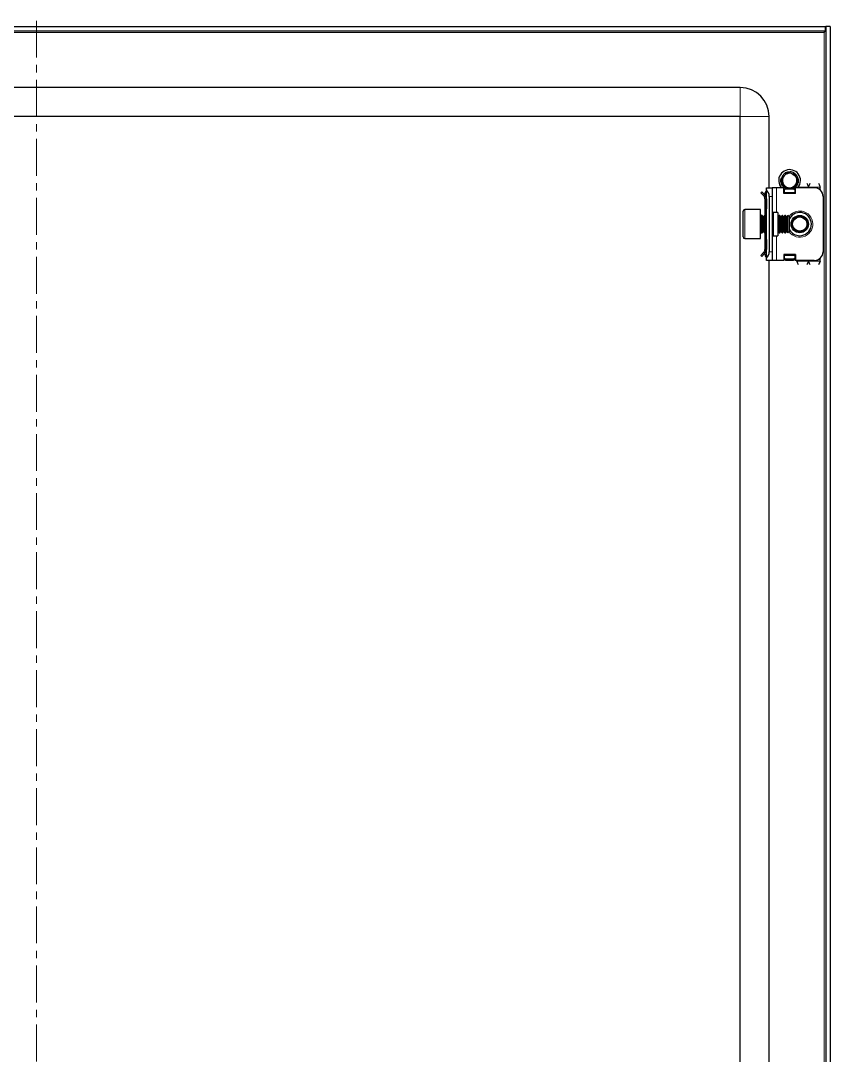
# Model space of a CAD drawing. Header units: millimetres. Extents: x 2 to 1426, y -492 to 1061.
# Drawn here: x 1147.6 to 1426.1, y 616.6 to 972.6 of the extents above; entities that cross this region are included whole.
import ezdxf

# ---------------------------------------------------------------- set-up
doc = ezdxf.new("R2010")
doc.units = ezdxf.units.MM
doc.linetypes.add('CENTERX2', pattern=[20.32, 12.7, -2.54, 2.54, -2.54])
doc.layers.add('FORMAT', color=7, linetype='Continuous')

msp = doc.modelspace()

# ---------------------------------------------------------------- linework, layer by layer
at = {"color": 7, "linetype": 'Continuous', "lineweight": 25}
for p, q in [((881.8, 970.6), (1424.4, 970.6)), ((881.8, 969.1), (1424.4, 969.1)), ((1424.24, 969.1), (1424, 968.5)), ((1424.4, 969.1), (1424.4, 970.6)), ((1426.1, 970.6), (1424.6, 970.6)), ((1424.6, 970.6), (1424.6, -390.4)), ((1426.1, 970.6), (1426.1, -390.4)), ((1395.1, 949.6), (911.1, 949.6)), ((1395.1, 939.6), (911.1, 939.6)), ((1395.1, -359.4), (1395.1, 939.6)), ((1405.1, 915.1), (1405.1, 939.6)), ((1410.48, 920.12), (1410.68, 920.24)), ((1410.65, 920.23), (1410.61, 920.2)), ((1410.66, 920.16), (1410.61, 920.2)), ((1410.65, 920.23), (1410.88, 920.31)), ((1410.84, 920.32), (1410.79, 920.3)), ((1411.03, 920.4), (1410.98, 920.38)), ((1411.03, 920.4), (1411.25, 920.47)), ((1411.22, 920.47), (1411.17, 920.45)), ((1411.41, 920.52), (1411.36, 920.51)), ((1412.3, 920.59), (1411.55, 920.52)), ((1413.79, 920.08), (1413.75, 920.1)), ((1413.96, 919.95), (1413.92, 919.98)), ((1414.12, 919.82), (1414.08, 919.85)), ((1414.26, 919.68), (1414.23, 919.71)), ((1414.26, 919.68), (1414.38, 919.55)), ((1414.37, 919.56), (1414.36, 919.58)), ((1404.1, 915.1), (1406.1, 915.1)), ((1404.1, 914.34), (1404.1, 915.1)), ((1406.1, 915.1), (1406.1, 912.1)), ((1407.6, 915.1), (1406.1, 915.1)), ((1410.1, 915.1), (1407.6, 915.1)), ((1409.1, 917.69), (1409.13, 917.95)), ((1409.1, 917.49), (1409.13, 917.73)), ((1409.1, 917.69), (1409.1, 917.64)), ((1409.1, 917.49), (1409.1, 917.44)), ((1409.11, 917.9), (1409.11, 917.85)), ((1409.12, 917.29), (1409.12, 917.24)), ((1409.14, 918.11), (1409.13, 918.06)), ((1409.14, 917.1), (1409.15, 917.05)), ((1409.18, 918.3), (1409.17, 918.26)), ((1409.18, 918.3), (1409.26, 918.54)), ((1409.18, 916.92), (1409.19, 916.87)), ((1409.24, 918.49), (1409.22, 918.45)), ((1409.23, 916.74), (1409.24, 916.69)), ((1409.28, 916.56), (1409.29, 916.55)), ((1409.87, 915.59), (1409.9, 915.56)), ((1410.01, 915.45), (1410.04, 915.42)), ((1410.1, 913.1), (1410.1, 915.1)), ((1410.16, 915.31), (1410.2, 915.28)), ((1410.32, 915.19), (1410.36, 915.16)), ((1410.49, 915.07), (1410.53, 915.04)), ((1413.96, 915.25), (1413.79, 915.16)), ((1414.1, 913.1), (1414.1, 915.1)), ((1420.6, 915.1), (1414.1, 915.1)), ((1414.37, 915.63), (1414.2, 915.51)), ((1414.34, 915.67), (1414.22, 915.48)), ((1414.39, 918.47), (1414.56, 918.06)), ((1414.87, 916.48), (1414.77, 916.3)), ((1414.88, 916.48), (1414.78, 916.3)), ((1414.93, 916.62), (1414.95, 916.66)), ((1414.99, 916.8), (1415, 916.85)), ((1415.09, 917.4), (1415.03, 917.09)), ((1415.04, 916.99), (1415.05, 917.04)), ((1415.07, 917.2), (1415.08, 917.25)), ((1415.09, 917.4), (1415.1, 917.45)), ((1415.1, 917.6), (1415.1, 917.6)), ((1422.6, 914.34), (1422.6, 915.35)), ((1402.54, 913.74), (1402.19, 913.39)), ((1403.16, 912.41), (1402.19, 913.39)), ((1403.51, 912.76), (1402.54, 913.74)), ((1403.16, 912.41), (1403.51, 912.76)), ((1403.6, 913.1), (1403.6, 912.71)), ((1403.89, 913.81), (1404.1, 914.01)), ((1404.1, 890.86), (1404.1, 914.34)), ((1405.1, 912.1), (1405.1, 893.1)), ((1406.1, 912.1), (1406.1, 893.1)), ((1410.35, 914.28), (1410.1, 914.43)), ((1414.1, 913.1), (1410.1, 913.1)), ((1410.35, 914.72), (1410.69, 914.96)), ((1410.85, 914.72), (1410.35, 914.37)), ((1410.35, 914.37), (1410.35, 914.72)), ((1410.35, 913.45), (1410.35, 914.37)), ((1410.35, 913.1), (1410.35, 913.45)), ((1410.67, 914.96), (1410.71, 914.94)), ((1410.85, 914.72), (1411.25, 914.72)), ((1411.02, 914.8), (1411.07, 914.78)), ((1411.2, 914.74), (1411.25, 914.72)), ((1411.38, 914.69), (1411.42, 914.68)), ((1412.55, 914.64), (1412.37, 914.61)), ((1412.7, 914.66), (1412.74, 914.67)), ((1413.08, 914.76), (1412.89, 914.72)), ((1412.94, 914.72), (1413.35, 914.72)), ((1413.85, 914.37), (1413.35, 914.72)), ((1413.44, 915.01), (1413.85, 914.72)), ((1413.64, 915.02), (1413.46, 914.94)), ((1413.85, 914.72), (1413.85, 914.37)), ((1413.85, 914.37), (1413.85, 913.45)), ((1413.85, 913.45), (1413.85, 913.1)), ((1414.1, 914.43), (1413.9, 914.31)), ((1413.9, 914.31), (1413.9, 913.1)), ((1423.6, 912.1), (1423.6, 893.1)), ((1403.6, 911.35), (1404.1, 911.35)), ((1403.6, 911.35), (1403.6, 907.85)), ((1404.1, 911.35), (1404.1, 907.85)), ((1396.1, 898.2), (1396.1, 907)), ((1402.1, 907.6), (1396.7, 907.6)), ((1402.1, 897.6), (1402.1, 907.6)), ((1402.71, 905.6), (1402.35, 905.6)), ((1403.1, 905.05), (1402.71, 905.6)), ((1402.71, 905.13), (1402.71, 905.6)), ((1402.71, 899.6), (1402.71, 905.13)), ((1403.49, 905.6), (1403.1, 905.05)), ((1403.1, 904.66), (1403.1, 905.05)), ((1403.1, 900.15), (1403.1, 904.66)), ((1403.71, 905.6), (1403.49, 905.6)), ((1403.49, 905.13), (1403.49, 905.6)), ((1403.49, 899.6), (1403.49, 905.13)), ((1404.1, 907.85), (1403.6, 907.85)), ((1403.6, 907.85), (1403.6, 905.6)), ((1404.1, 905.05), (1403.71, 905.6)), ((1403.71, 905.13), (1403.71, 905.6)), ((1403.71, 899.6), (1403.71, 905.13)), ((1408.1, 906.6), (1406.6, 906.6)), ((1408.1, 906.6), (1408.1, 898.6)), ((1408.49, 905.6), (1408.1, 905.05)), ((1408.71, 905.6), (1408.49, 905.6)), ((1408.49, 905.13), (1408.49, 905.6)), ((1408.49, 899.6), (1408.49, 905.13)), ((1409.1, 905.05), (1408.71, 905.6)), ((1408.71, 905.13), (1408.71, 905.6)), ((1408.71, 899.6), (1408.71, 905.13)), ((1409.49, 905.6), (1409.1, 905.05)), ((1409.1, 904.66), (1409.1, 905.05)), ((1409.1, 900.15), (1409.1, 904.66)), ((1409.71, 905.6), (1409.49, 905.6)), ((1409.49, 905.13), (1409.49, 905.6)), ((1409.49, 899.6), (1409.49, 905.13)), ((1410.1, 905.05), (1409.71, 905.6)), ((1409.71, 905.13), (1409.71, 905.6)), ((1409.71, 899.6), (1409.71, 905.13)), ((1410.49, 905.6), (1410.1, 905.05)), ((1410.1, 904.66), (1410.1, 905.05)), ((1410.1, 900.15), (1410.1, 904.66)), ((1410.71, 905.6), (1410.49, 905.6)), ((1410.49, 905.13), (1410.49, 905.6)), ((1410.49, 899.6), (1410.49, 905.13)), ((1411.1, 905.05), (1410.71, 905.6)), ((1410.71, 905.13), (1410.71, 905.6)), ((1410.71, 899.6), (1410.71, 905.13)), ((1411.49, 905.6), (1411.1, 905.05)), ((1411.1, 904.66), (1411.1, 905.05)), ((1411.1, 900.15), (1411.1, 904.66)), ((1411.55, 905.6), (1411.49, 905.6)), ((1411.49, 905.13), (1411.49, 905.6)), ((1411.49, 899.6), (1411.49, 905.13)), ((1412.1, 905.05), (1411.55, 905.6)), ((1411.55, 899.6), (1411.55, 905.6)), ((1412.1, 900.15), (1412.1, 905.05)), ((1396.7, 897.6), (1402.1, 897.6)), ((1402.35, 899.6), (1402.71, 899.6)), ((1402.71, 899.6), (1403.1, 900.15)), ((1403.1, 900.15), (1403.49, 899.6)), ((1403.49, 899.6), (1403.71, 899.6)), ((1403.6, 899.6), (1403.6, 897.35)), ((1403.6, 897.35), (1404.1, 897.35)), ((1403.6, 897.35), (1403.6, 893.85)), ((1403.71, 899.6), (1404.1, 900.15)), ((1404.1, 897.35), (1404.1, 893.85)), ((1406.6, 898.6), (1408.1, 898.6)), ((1408.1, 900.15), (1408.49, 899.6)), ((1408.49, 899.6), (1408.71, 899.6)), ((1408.71, 899.6), (1409.1, 900.15)), ((1409.1, 900.15), (1409.49, 899.6)), ((1409.49, 899.6), (1409.71, 899.6)), ((1409.71, 899.6), (1410.1, 900.15)), ((1410.1, 900.15), (1410.49, 899.6)), ((1410.49, 899.6), (1410.71, 899.6)), ((1410.71, 899.6), (1411.1, 900.15)), ((1411.1, 900.15), (1411.49, 899.6)), ((1411.49, 899.6), (1411.55, 899.6)), ((1411.55, 899.6), (1412.1, 900.15)), ((1403.6, 893.85), (1404.1, 893.85)), ((1403.16, 892.79), (1402.19, 891.81)), ((1402.54, 891.46), (1402.19, 891.81)), ((1403.51, 892.44), (1402.54, 891.46)), ((1403.16, 892.79), (1403.51, 892.44)), ((1403.6, 892.1), (1403.6, 892.56)), ((1404.1, 891.19), (1403.89, 891.39)), ((1404.1, 890.1), (1404.1, 890.86)), ((1406.1, 893.1), (1406.1, 890.1)), ((1414.1, 892.1), (1410.1, 892.1)), ((1410.1, 892.1), (1410.1, 890.1)), ((1410.35, 891.75), (1410.35, 892.1)), ((1410.35, 890.83), (1410.35, 891.75)), ((1410.35, 890.83), (1410.85, 890.48)), ((1410.35, 890.48), (1410.35, 890.83)), ((1410.85, 890.13), (1410.35, 890.48)), ((1413.35, 890.48), (1410.85, 890.48)), ((1410.85, 890.48), (1410.85, 890.13)), ((1413.35, 890.13), (1410.85, 890.13)), ((1413.35, 890.48), (1413.85, 890.83)), ((1413.35, 890.13), (1413.35, 890.48)), ((1413.85, 890.48), (1413.35, 890.13)), ((1413.85, 892.1), (1413.85, 891.75)), ((1413.85, 891.75), (1413.85, 890.83)), ((1413.85, 890.83), (1413.85, 890.48)), ((1413.9, 892.1), (1413.9, 890.22)), ((1413.9, 890.22), (1414.1, 890.22)), ((1414.1, 892.1), (1414.1, 890.1)), ((1422.6, 889.85), (1422.6, 890.86)), ((1406.1, 890.1), (1404.1, 890.1)), ((1405.1, 302.6), (1405.1, 890.1)), ((1407.6, 890.1), (1406.1, 890.1)), ((1410.1, 890.1), (1407.6, 890.1)), ((1420.6, 890.1), (1414.1, 890.1)), ((1414.6, 889.85), (1414.6, 890.1))]:
    msp.add_line(p, q, dxfattribs=at)
at = {"color": 8, "linetype": 'Continuous', "lineweight": 18}
for p, q in [((882.2, 968.5), (1424, 968.5)), ((1424, 968.5), (1424, -388.3)), ((1395.1, 939.6), (1395.1, 949.6)), ((1395.1, 939.6), (1405.1, 939.6)), ((1407.6, 915.1), (1407.6, 906.6)), ((1415.1, 915.35), (1418.6, 915.35)), ((1422.6, 915.35), (1418.6, 915.35)), ((1404.1, 913.1), (1403.6, 913.1)), ((1404.1, 913.6), (1403.89, 913.81)), ((1406.1, 912.1), (1405.1, 912.1)), ((1413.85, 913.45), (1410.35, 913.45)), ((1396.7, 907.6), (1396.7, 897.6)), ((1402.35, 905.6), (1402.35, 900.98)), ((1406.6, 906.6), (1406.6, 898.6)), ((1402.35, 900.98), (1402.35, 899.6)), ((1407.6, 898.6), (1407.6, 890.1)), ((1404.1, 892.1), (1403.6, 892.1)), ((1404.1, 891.6), (1403.89, 891.39)), ((1405.1, 893.1), (1406.1, 893.1)), ((1410.35, 891.75), (1413.85, 891.75)), ((1418.6, 889.85), (1414.6, 889.85)), ((1422.6, 889.85), (1418.6, 889.85))]:
    msp.add_line(p, q, dxfattribs=at)
at = {"color": 7, "linetype": 'Continuous', "lineweight": 25}
for radius in [3, 2.76, 2.45]:
    msp.add_circle((1415.6, 902.6), radius, dxfattribs=at)
for centre, radius, start, end in [((1395.1, 939.6), 10, 360, 90), ((1412.1, 917.6), 3.75, 0, 221.8103), ((1412.1, 917.6), 2.5, 108.5944, 168.5944), ((1412.1, 917.6), 2.5, 75.8881, 108.5944), ((1412.1, 917.6), 3, 59.9286, 86.2193), ((1412.1, 917.6), 3, 360, 40.7437), ((1412.1, 917.6), 2.5, 168.5944, 228.5944), ((1412.1, 917.6), 2.5, 228.5944, 288.5944), ((1412.1, 917.6), 2.5, 288.5944, 348.5944), ((1412.1, 917.6), 2.5, 348.5944, 10.5165), ((1412.1, 917.6), 3.75, 318.1897, 0), ((1420.6, 912.1), 3, 360, 90), ((1404.6, 913.1), 1, 135, 180), ((1402.1, 912.1), 3, 0, 48.1897), ((1396.7, 907), 0.6, 90, 180), ((1402.35, 905.85), 0.25, 180, 270), ((1406.6, 907.1), 0.5, 180, 270), ((1415.6, 902.6), 4, 270, 151.045), ((1396.7, 898.2), 0.6, 180, 270), ((1402.35, 899.35), 0.25, 90, 180), ((1406.6, 898.1), 0.5, 90, 180), ((1415.6, 902.6), 4, 208.955, 270), ((1404.6, 892.1), 1, 180, 225), ((1402.1, 893.1), 3, 311.8103, 360), ((1420.6, 893.1), 3, 270, 360)]:
    msp.add_arc(centre, radius, start, end, dxfattribs=at)
at = {"color": 8, "linetype": 'Continuous', "lineweight": 18}
for start, end in [(215.4622, 90), (90, 144.5378)]:
    msp.add_arc((1415.6, 902.6), 4.5, start, end, dxfattribs=at)
at = {"color": 7, "linetype": 'Continuous', "lineweight": 25}
msp.add_open_spline([(1424, 968.5), (1424.03, 968.58), (1424.1, 968.74), (1424.2, 968.93), (1424.3, 969.07), (1424.37, 969.09), (1424.4, 969.1)], degree=3, dxfattribs=at)
for points, knots in [([(1424.6, 970.6), (1424.59, 970.42), (1424.56, 970.06), (1424.48, 969.68), (1424.4, 969.49), (1424.4, 969.48)], [0, 0, 0, 0, 0.48755, 0.97507, 1, 1, 1, 1]), ([(1410.64, 920.15), (1410.56, 920.1), (1410.22, 919.87), (1409.73, 919.37), (1409.5, 918.81), (1409.4, 918.57)], [0, 0, 0, 0, 0.128781, 0.613629, 1, 1, 1, 1]), ([(1411.3, 919.97), (1411.29, 919.97), (1411.24, 919.95), (1411.16, 919.94), (1411.07, 919.94), (1410.98, 919.95), (1410.89, 919.98), (1410.81, 920.01), (1410.73, 920.06), (1410.68, 920.11), (1410.65, 920.14), (1410.64, 920.15)], [0, 0, 0, 0, 0.0429601, 0.1733, 0.2742626, 0.4010814, 0.5277159, 0.6542588, 0.7807587, 0.9368521, 1, 1, 1, 1]), ([(1410.65, 920.23), (1410.68, 920.21), (1410.74, 920.17), (1410.81, 920.1), (1410.85, 920.04), (1410.87, 920), (1410.87, 919.99)], [0, 0, 0, 0, 0.319514, 0.608493, 0.891527, 1, 1, 1, 1]), ([(1410.94, 919.96), (1410.94, 919.96), (1410.94, 920), (1410.93, 920.07), (1410.9, 920.16), (1410.85, 920.24), (1410.81, 920.28), (1410.79, 920.3)], [0, 0, 0, 0, 0.00279, 0.269575, 0.536371, 0.765499, 1, 1, 1, 1]), ([(1410.84, 920.32), (1410.86, 920.3), (1410.92, 920.26), (1410.98, 920.18), (1411.02, 920.1), (1411.05, 920.02), (1411.05, 919.97), (1411.05, 919.94)], [0, 0, 0, 0, 0.234253, 0.442787, 0.646465, 0.841043, 1, 1, 1, 1]), ([(1411.09, 919.94), (1411.09, 919.97), (1411.1, 920.03), (1411.09, 920.13), (1411.07, 920.22), (1411.03, 920.31), (1411, 920.36), (1410.98, 920.38)], [0, 0, 0, 0, 0.181695, 0.396783, 0.61186, 0.803681, 1, 1, 1, 1]), ([(1411.03, 920.4), (1411.05, 920.38), (1411.1, 920.33), (1411.15, 920.25), (1411.18, 920.16), (1411.2, 920.08), (1411.2, 920.01), (1411.19, 919.96), (1411.19, 919.95)], [0, 0, 0, 0, 0.208724, 0.39105, 0.568219, 0.73683, 0.894853, 1, 1, 1, 1]), ([(1411.21, 919.95), (1411.21, 919.96), (1411.23, 920), (1411.25, 920.07), (1411.25, 920.17), (1411.25, 920.27), (1411.22, 920.37), (1411.19, 920.42), (1411.17, 920.45)], [0, 0, 0, 0, 0.043388, 0.23288, 0.422274, 0.611632, 0.803279, 1, 1, 1, 1]), ([(1411.22, 920.47), (1411.24, 920.44), (1411.28, 920.39), (1411.32, 920.3), (1411.34, 920.22), (1411.34, 920.13), (1411.33, 920.06), (1411.32, 920), (1411.3, 919.98), (1411.29, 919.97)], [0, 0, 0, 0, 0.198483, 0.367712, 0.531083, 0.685778, 0.830503, 0.965152, 1, 1, 1, 1]), ([(1411.55, 920.52), (1411.56, 920.51), (1411.58, 920.46), (1411.6, 920.39), (1411.6, 920.3), (1411.58, 920.23), (1411.54, 920.15), (1411.48, 920.07), (1411.39, 920), (1411.33, 919.98), (1411.3, 919.97)], [0, 0, 0, 0, 0.098631, 0.238541, 0.378532, 0.49895, 0.601027, 0.777401, 0.9101, 1, 1, 1, 1]), ([(1411.32, 919.99), (1411.33, 920.01), (1411.36, 920.06), (1411.39, 920.15), (1411.41, 920.25), (1411.41, 920.37), (1411.38, 920.46), (1411.36, 920.51)], [0, 0, 0, 0, 0.13286, 0.29106, 0.491007, 0.69089, 1, 1, 1, 1]), ([(1411.41, 920.52), (1411.42, 920.49), (1411.45, 920.44), (1411.48, 920.36), (1411.49, 920.27), (1411.48, 920.2), (1411.45, 920.1), (1411.41, 920.04), (1411.38, 920.01)], [0, 0, 0, 0, 0.16279, 0.324686, 0.479688, 0.626058, 0.76302, 1, 1, 1, 1]), ([(1411.4, 920.02), (1411.41, 920.02), (1411.44, 920.05), (1411.47, 920.11), (1411.52, 920.19), (1411.55, 920.28), (1411.56, 920.37), (1411.56, 920.46), (1411.56, 920.5), (1411.55, 920.52)], [0, 0, 0, 0, 0.036757, 0.1961925, 0.355485, 0.5146899, 0.7197462, 0.8820053, 1, 1, 1, 1]), ([(1412.71, 920.02), (1412.99, 919.97), (1413.29, 919.92), (1413.56, 919.79), (1413.57, 919.79)], [0, 0, 0, 0, 0.9656715, 1, 1, 1, 1]), ([(1412.71, 920.02), (1412.8, 919.99), (1412.94, 919.93), (1413.07, 919.86), (1413.11, 919.83)], [0, 0, 0, 0, 0.681733, 1, 1, 1, 1]), ([(1413.11, 919.83), (1413.18, 919.8), (1413.5, 919.64), (1414.01, 919.22), (1414.26, 918.72), (1414.39, 918.47)], [0, 0, 0, 0, 0.130652, 0.560007, 1, 1, 1, 1]), ([(1413.57, 919.79), (1413.56, 919.8), (1413.55, 919.85), (1413.54, 919.92), (1413.55, 920.01), (1413.56, 920.11), (1413.59, 920.17), (1413.6, 920.2)], [0, 0, 0, 0, 0.113604, 0.31095, 0.508229, 0.75166, 1, 1, 1, 1]), ([(1413.62, 920.19), (1413.62, 920.15), (1413.62, 920.08), (1413.59, 919.98), (1413.57, 919.92), (1413.55, 919.9), (1413.55, 919.9)], [0, 0, 0, 0, 0.357139, 0.680979, 0.998183, 1, 1, 1, 1]), ([(1413.56, 919.81), (1413.58, 919.83), (1413.63, 919.87), (1413.68, 919.94), (1413.73, 920.02), (1413.75, 920.07), (1413.75, 920.1)], [0, 0, 0, 0, 0.228254, 0.510351, 0.752319, 1, 1, 1, 1]), ([(1414.17, 919.38), (1414.15, 919.38), (1414.11, 919.37), (1414.02, 919.36), (1413.92, 919.37), (1413.83, 919.41), (1413.76, 919.46), (1413.67, 919.55), (1413.6, 919.66), (1413.58, 919.75), (1413.57, 919.79)], [0, 0, 0, 0, 0.073646, 0.169563, 0.351373, 0.438893, 0.519676, 0.682906, 0.8512, 1, 1, 1, 1]), ([(1413.79, 920.08), (1413.79, 920.04), (1413.78, 919.97), (1413.75, 919.88), (1413.7, 919.8), (1413.65, 919.74), (1413.61, 919.71), (1413.59, 919.7)], [0, 0, 0, 0, 0.240212, 0.454711, 0.664287, 0.864517, 1, 1, 1, 1]), ([(1413.61, 919.66), (1413.63, 919.67), (1413.69, 919.7), (1413.77, 919.76), (1413.83, 919.82), (1413.89, 919.9), (1413.91, 919.96), (1413.92, 919.98)], [0, 0, 0, 0, 0.172104, 0.391099, 0.610089, 0.802801, 1, 1, 1, 1]), ([(1413.96, 919.95), (1413.95, 919.92), (1413.94, 919.85), (1413.89, 919.76), (1413.84, 919.69), (1413.78, 919.64), (1413.72, 919.6), (1413.67, 919.59), (1413.66, 919.58)], [0, 0, 0, 0, 0.209239, 0.392702, 0.571062, 0.740844, 0.899958, 1, 1, 1, 1]), ([(1413.67, 919.56), (1413.68, 919.56), (1413.72, 919.57), (1413.8, 919.59), (1413.89, 919.64), (1413.96, 919.7), (1414.03, 919.77), (1414.07, 919.82), (1414.08, 919.85)], [0, 0, 0, 0, 0.0505, 0.241124, 0.431653, 0.622154, 0.808692, 1, 1, 1, 1]), ([(1414.12, 919.82), (1414.11, 919.79), (1414.08, 919.72), (1414.03, 919.65), (1413.97, 919.58), (1413.9, 919.54), (1413.82, 919.51), (1413.77, 919.49), (1413.74, 919.49), (1413.73, 919.49)], [0, 0, 0, 0, 0.198035, 0.367663, 0.531495, 0.686664, 0.831818, 0.981917, 1, 1, 1, 1]), ([(1413.75, 919.48), (1413.75, 919.48), (1413.78, 919.48), (1413.85, 919.49), (1413.94, 919.51), (1414.02, 919.54), (1414.1, 919.58), (1414.17, 919.64), (1414.21, 919.69), (1414.23, 919.71)], [0, 0, 0, 0, 0.018281, 0.175639, 0.332896, 0.490097, 0.647274, 0.821632, 1, 1, 1, 1]), ([(1414.26, 919.68), (1414.25, 919.66), (1414.22, 919.6), (1414.16, 919.54), (1414.09, 919.49), (1414.02, 919.45), (1413.95, 919.43), (1413.87, 919.42), (1413.82, 919.43), (1413.8, 919.44)], [0, 0, 0, 0, 0.159446, 0.318034, 0.469983, 0.61348, 0.747649, 0.872856, 1, 1, 1, 1]), ([(1413.81, 919.43), (1413.84, 919.42), (1413.9, 919.41), (1413.98, 919.41), (1414.06, 919.42), (1414.14, 919.44), (1414.25, 919.49), (1414.32, 919.54), (1414.36, 919.58)], [0, 0, 0, 0, 0.149407, 0.278563, 0.407661, 0.536722, 0.727045, 1, 1, 1, 1]), ([(1414.37, 919.56), (1414.36, 919.53), (1414.32, 919.49), (1414.26, 919.43), (1414.21, 919.4), (1414.17, 919.38), (1414.17, 919.38)], [0, 0, 0, 0, 0.315056, 0.630194, 0.945514, 1, 1, 1, 1]), ([(1414.17, 919.38), (1414.19, 919.36), (1414.44, 919.14), (1414.78, 918.68), (1415.03, 918.07), (1415.08, 917.72), (1415.1, 917.6)], [0, 0, 0, 0, 0.050685, 0.485619, 0.826643, 1, 1, 1, 1]), ([(1409.1, 917.69), (1409.13, 917.71), (1409.2, 917.74), (1409.29, 917.76), (1409.38, 917.77), (1409.43, 917.76), (1409.45, 917.76)], [0, 0, 0, 0, 0.293779, 0.558982, 0.818494, 1, 1, 1, 1]), ([(1409.33, 917.67), (1409.31, 917.67), (1409.26, 917.68), (1409.18, 917.67), (1409.13, 917.65), (1409.1, 917.64)], [0, 0, 0, 0, 0.236131, 0.613435, 1, 1, 1, 1]), ([(1409.87, 915.59), (1409.75, 915.74), (1409.47, 916.09), (1409.18, 916.75), (1409.13, 917.26), (1409.1, 917.51)], [0, 0, 0, 0, 0.274163, 0.639603, 1, 1, 1, 1]), ([(1409.11, 917.9), (1409.15, 917.91), (1409.21, 917.94), (1409.31, 917.95), (1409.4, 917.95), (1409.48, 917.93), (1409.54, 917.91), (1409.56, 917.89), (1409.56, 917.89)], [0, 0, 0, 0, 0.227908, 0.430276, 0.627707, 0.816134, 0.99284, 1, 1, 1, 1]), ([(1409.5, 917.8), (1409.49, 917.8), (1409.45, 917.83), (1409.38, 917.85), (1409.29, 917.87), (1409.2, 917.87), (1409.14, 917.86), (1409.11, 917.85)], [0, 0, 0, 0, 0.050156, 0.304513, 0.55888, 0.776903, 1, 1, 1, 1]), ([(1409.21, 916.86), (1409.19, 916.9), (1409.13, 917.05), (1409.12, 917.21), (1409.11, 917.33)], [0, 0, 0, 0, 0.28291, 1, 1, 1, 1]), ([(1409.58, 917.92), (1409.55, 917.94), (1409.5, 917.98), (1409.41, 918.02), (1409.32, 918.05), (1409.23, 918.06), (1409.17, 918.06), (1409.13, 918.06)], [0, 0, 0, 0, 0.19243, 0.403622, 0.614801, 0.805152, 1, 1, 1, 1]), ([(1409.14, 918.11), (1409.18, 918.11), (1409.24, 918.13), (1409.34, 918.13), (1409.43, 918.12), (1409.51, 918.09), (1409.57, 918.05), (1409.6, 918.02), (1409.62, 918)], [0, 0, 0, 0, 0.205811, 0.38496, 0.558827, 0.724121, 0.878934, 1, 1, 1, 1]), ([(1409.61, 918.05), (1409.58, 918.07), (1409.54, 918.12), (1409.46, 918.18), (1409.37, 918.22), (1409.27, 918.25), (1409.21, 918.26), (1409.17, 918.26)], [0, 0, 0, 0, 0.183111, 0.381533, 0.579913, 0.787111, 1, 1, 1, 1]), ([(1409.18, 918.3), (1409.22, 918.31), (1409.28, 918.32), (1409.38, 918.3), (1409.46, 918.28), (1409.53, 918.24), (1409.59, 918.19), (1409.62, 918.15), (1409.64, 918.13)], [0, 0, 0, 0, 0.207037, 0.38272, 0.55212, 0.712365, 0.86221, 1, 1, 1, 1]), ([(1409.64, 918.14), (1409.63, 918.16), (1409.61, 918.2), (1409.55, 918.27), (1409.48, 918.34), (1409.4, 918.39), (1409.31, 918.43), (1409.25, 918.44), (1409.22, 918.45)], [0, 0, 0, 0, 0.112687, 0.266978, 0.464332, 0.661607, 0.829157, 1, 1, 1, 1]), ([(1409.41, 916.3), (1409.39, 916.33), (1409.3, 916.47), (1409.26, 916.63), (1409.22, 916.76)], [0, 0, 0, 0, 0.192577, 1, 1, 1, 1]), ([(1409.24, 918.49), (1409.26, 918.49), (1409.32, 918.49), (1409.41, 918.47), (1409.48, 918.43), (1409.55, 918.38), (1409.6, 918.33), (1409.63, 918.26), (1409.66, 918.22), (1409.66, 918.19), (1409.66, 918.19)], [0, 0, 0, 0, 0.159812, 0.318711, 0.470648, 0.614013, 0.748131, 0.873387, 0.991083, 1, 1, 1, 1]), ([(1409.65, 918.09), (1409.64, 918.07), (1409.62, 917.99), (1409.57, 917.89), (1409.5, 917.8), (1409.43, 917.74), (1409.36, 917.69), (1409.31, 917.66), (1409.27, 917.64), (1409.26, 917.64)], [0, 0, 0, 0, 0.125166, 0.336769, 0.488675, 0.640371, 0.791962, 0.943503, 1, 1, 1, 1]), ([(1409.26, 917.64), (1409.27, 917.57), (1409.28, 917.17), (1409.46, 916.5), (1409.83, 916.03), (1410, 915.8)], [0, 0, 0, 0, 0.108003, 0.585763, 1, 1, 1, 1]), ([(1409.4, 918.57), (1409.4, 918.57), (1409.43, 918.56), (1409.49, 918.53), (1409.55, 918.48), (1409.59, 918.43), (1409.63, 918.35), (1409.66, 918.25), (1409.66, 918.15), (1409.65, 918.1), (1409.65, 918.09)], [0, 0, 0, 0, 0.022761, 0.192243, 0.346896, 0.477535, 0.588677, 0.783334, 0.968624, 1, 1, 1, 1]), ([(1409.67, 918.17), (1409.66, 918.2), (1409.65, 918.26), (1409.61, 918.35), (1409.56, 918.42), (1409.5, 918.49), (1409.45, 918.54), (1409.41, 918.56), (1409.4, 918.57)], [0, 0, 0, 0, 0.182737, 0.363423, 0.543947, 0.724373, 0.904747, 1, 1, 1, 1]), ([(1409.79, 915.72), (1409.75, 915.76), (1409.61, 915.89), (1409.52, 916.07), (1409.45, 916.19)], [0, 0, 0, 0, 0.2887074, 1, 1, 1, 1]), ([(1409.87, 915.59), (1409.89, 915.61), (1409.92, 915.66), (1409.99, 915.72), (1410.06, 915.76), (1410.13, 915.79), (1410.2, 915.81), (1410.27, 915.81), (1410.31, 915.8), (1410.32, 915.79)], [0, 0, 0, 0, 0.1692257, 0.337427, 0.4979348, 0.6491787, 0.7905823, 0.9226882, 1, 1, 1, 1]), ([(1410.37, 915.75), (1410.36, 915.76), (1410.29, 915.76), (1410.19, 915.74), (1410.08, 915.7), (1409.99, 915.64), (1409.94, 915.59), (1409.9, 915.56)], [0, 0, 0, 0, 0.046579, 0.362688, 0.551736, 0.740753, 1, 1, 1, 1]), ([(1410, 915.8), (1410, 915.81), (1410.03, 915.82), (1410.08, 915.84), (1410.17, 915.85), (1410.27, 915.83), (1410.38, 915.78), (1410.43, 915.74), (1410.45, 915.73)], [0, 0, 0, 0, 0.0458661, 0.2307436, 0.3874614, 0.6582461, 0.861978, 1, 1, 1, 1]), ([(1410.36, 915.79), (1410.33, 915.8), (1410.27, 915.82), (1410.18, 915.83), (1410.08, 915.82), (1410.03, 915.81), (1410, 915.8)], [0, 0, 0, 0, 0.251795, 0.502165, 0.752314, 1, 1, 1, 1]), ([(1410.01, 915.45), (1410.02, 915.48), (1410.05, 915.54), (1410.11, 915.61), (1410.18, 915.67), (1410.25, 915.71), (1410.32, 915.73), (1410.36, 915.73), (1410.39, 915.73)], [0, 0, 0, 0, 0.211659, 0.390361, 0.562352, 0.724819, 0.876696, 1, 1, 1, 1]), ([(1410.46, 915.68), (1410.42, 915.67), (1410.36, 915.66), (1410.27, 915.62), (1410.18, 915.57), (1410.1, 915.5), (1410.06, 915.45), (1410.04, 915.42)], [0, 0, 0, 0, 0.190996, 0.383798, 0.576553, 0.78528, 1, 1, 1, 1]), ([(1410.16, 915.31), (1410.17, 915.35), (1410.19, 915.41), (1410.24, 915.5), (1410.29, 915.56), (1410.36, 915.61), (1410.42, 915.65), (1410.46, 915.65), (1410.47, 915.65)], [0, 0, 0, 0, 0.219212, 0.409339, 0.593597, 0.768568, 0.932394, 1, 1, 1, 1]), ([(1410.56, 915.59), (1410.56, 915.59), (1410.52, 915.59), (1410.46, 915.56), (1410.37, 915.5), (1410.3, 915.44), (1410.24, 915.37), (1410.21, 915.31), (1410.2, 915.28)], [0, 0, 0, 0, 0.002693, 0.20821, 0.413641, 0.619057, 0.807274, 1, 1, 1, 1]), ([(1410.32, 915.19), (1410.33, 915.22), (1410.34, 915.29), (1410.38, 915.38), (1410.43, 915.45), (1410.49, 915.51), (1410.54, 915.55), (1410.57, 915.56), (1410.57, 915.57)], [0, 0, 0, 0, 0.222831, 0.420099, 0.612409, 0.79585, 0.967895, 1, 1, 1, 1]), ([(1410.62, 915.47), (1410.61, 915.46), (1410.56, 915.44), (1410.5, 915.39), (1410.44, 915.32), (1410.39, 915.24), (1410.37, 915.18), (1410.36, 915.16)], [0, 0, 0, 0, 0.084965, 0.329338, 0.573716, 0.784411, 1, 1, 1, 1]), ([(1410.45, 915.73), (1410.46, 915.72), (1410.49, 915.68), (1410.54, 915.62), (1410.59, 915.54), (1410.63, 915.45), (1410.65, 915.36), (1410.65, 915.31), (1410.65, 915.28)], [0, 0, 0, 0, 0.066273, 0.267344, 0.423096, 0.618734, 0.814089, 1, 1, 1, 1]), ([(1410.49, 915.07), (1410.49, 915.1), (1410.5, 915.17), (1410.53, 915.27), (1410.57, 915.35), (1410.61, 915.4), (1410.63, 915.42), (1410.63, 915.42)], [0, 0, 0, 0, 0.275174, 0.522846, 0.765225, 0.99702, 1, 1, 1, 1]), ([(1410.65, 915.28), (1410.63, 915.26), (1410.59, 915.21), (1410.55, 915.13), (1410.54, 915.07), (1410.53, 915.04)], [0, 0, 0, 0, 0.3515094, 0.6718605, 1, 1, 1, 1]), ([(1410.65, 915.28), (1410.72, 915.25), (1411.05, 915.07), (1411.71, 914.89), (1412.34, 914.93), (1412.63, 915), (1412.63, 915)], [0, 0, 0, 0, 0.102158, 0.551599, 0.99962, 1, 1, 1, 1]), ([(1410.73, 915.26), (1410.73, 915.25), (1410.73, 915.22), (1410.72, 915.15), (1410.7, 915.06), (1410.67, 915), (1410.65, 914.97)], [0, 0, 0, 0, 0.058255, 0.305509, 0.64716, 1, 1, 1, 1]), ([(1410.67, 914.96), (1410.67, 915), (1410.67, 915.07), (1410.69, 915.16), (1410.71, 915.22), (1410.73, 915.24)], [0, 0, 0, 0, 0.3714319, 0.710618, 1, 1, 1, 1]), ([(1412.63, 915), (1412.64, 915.01), (1412.66, 915.06), (1412.72, 915.14), (1412.81, 915.2), (1412.87, 915.22), (1412.9, 915.23)], [0, 0, 0, 0, 0.153621, 0.528305, 0.811762, 1, 1, 1, 1]), ([(1412.77, 915.17), (1412.75, 915.15), (1412.7, 915.11), (1412.66, 915.05), (1412.64, 915.01), (1412.63, 915)], [0, 0, 0, 0, 0.41332, 0.833507, 1, 1, 1, 1]), ([(1412.7, 914.66), (1412.69, 914.69), (1412.66, 914.74), (1412.65, 914.82), (1412.65, 914.91), (1412.66, 914.98), (1412.69, 915.07), (1412.74, 915.13), (1412.77, 915.16)], [0, 0, 0, 0, 0.162579, 0.32416, 0.478216, 0.623372, 0.759205, 1, 1, 1, 1]), ([(1412.81, 915.16), (1412.81, 915.16), (1412.78, 915.12), (1412.74, 915.03), (1412.72, 914.92), (1412.71, 914.83), (1412.72, 914.75), (1412.74, 914.7), (1412.74, 914.67)], [0, 0, 0, 0, 0.001313, 0.309582, 0.493731, 0.677835, 0.837663, 1, 1, 1, 1]), ([(1412.88, 914.7), (1412.86, 914.73), (1412.83, 914.79), (1412.8, 914.88), (1412.79, 914.96), (1412.79, 915.04), (1412.81, 915.12), (1412.83, 915.17), (1412.85, 915.2), (1412.86, 915.21)], [0, 0, 0, 0, 0.195461, 0.359649, 0.517607, 0.666788, 0.806268, 0.936243, 1, 1, 1, 1]), ([(1412.92, 915.22), (1412.91, 915.19), (1412.89, 915.14), (1412.87, 915.05), (1412.87, 914.96), (1412.88, 914.85), (1412.91, 914.77), (1412.93, 914.72)], [0, 0, 0, 0, 0.147065, 0.321231, 0.495346, 0.669443, 1, 1, 1, 1]), ([(1412.9, 915.23), (1412.91, 915.23), (1412.96, 915.25), (1413.04, 915.26), (1413.13, 915.26), (1413.21, 915.25), (1413.25, 915.24), (1413.26, 915.24)], [0, 0, 0, 0, 0.099011, 0.388276, 0.61301, 0.895384, 1, 1, 1, 1]), ([(1413.08, 914.76), (1413.05, 914.79), (1413.01, 914.84), (1412.96, 914.93), (1412.94, 915.01), (1412.93, 915.09), (1412.93, 915.16), (1412.94, 915.2), (1412.95, 915.22)], [0, 0, 0, 0, 0.213002, 0.396975, 0.575181, 0.744364, 0.902779, 1, 1, 1, 1]), ([(1413.05, 915.26), (1413.05, 915.26), (1413.03, 915.22), (1413.02, 915.15), (1413.02, 915.05), (1413.04, 914.95), (1413.07, 914.86), (1413.11, 914.81), (1413.12, 914.78)], [0, 0, 0, 0, 0.019058, 0.219488, 0.419831, 0.620151, 0.807785, 1, 1, 1, 1]), ([(1413.27, 914.84), (1413.24, 914.86), (1413.19, 914.91), (1413.13, 914.99), (1413.09, 915.07), (1413.08, 915.15), (1413.07, 915.22), (1413.08, 915.25), (1413.08, 915.26)], [0, 0, 0, 0, 0.218347, 0.41099, 0.598711, 0.777744, 0.945667, 1, 1, 1, 1]), ([(1413.18, 915.25), (1413.18, 915.24), (1413.17, 915.18), (1413.19, 915.1), (1413.22, 915.01), (1413.26, 914.93), (1413.3, 914.88), (1413.32, 914.86)], [0, 0, 0, 0, 0.114393, 0.350182, 0.585971, 0.790611, 1, 1, 1, 1]), ([(1413.46, 914.93), (1413.43, 914.95), (1413.37, 914.99), (1413.3, 915.06), (1413.26, 915.14), (1413.23, 915.2), (1413.23, 915.24), (1413.23, 915.25)], [0, 0, 0, 0, 0.260762, 0.494805, 0.723794, 0.94279, 1, 1, 1, 1]), ([(1413.26, 915.24), (1413.32, 915.28), (1413.64, 915.46), (1414.14, 915.93), (1414.45, 916.51), (1414.53, 916.85), (1414.55, 916.91)], [0, 0, 0, 0, 0.104785, 0.513079, 0.918136, 1, 1, 1, 1]), ([(1413.28, 915.28), (1413.29, 915.28), (1413.33, 915.27), (1413.4, 915.24), (1413.47, 915.19), (1413.56, 915.12), (1413.6, 915.05), (1413.62, 915.02)], [0, 0, 0, 0, 0.084477, 0.253367, 0.470159, 0.686909, 1, 1, 1, 1]), ([(1413.33, 915.27), (1413.34, 915.24), (1413.35, 915.17), (1413.39, 915.09), (1413.44, 915.01), (1413.48, 914.97), (1413.5, 914.95)], [0, 0, 0, 0, 0.248537, 0.52252, 0.758424, 1, 1, 1, 1]), ([(1413.64, 915.02), (1413.61, 915.04), (1413.55, 915.08), (1413.47, 915.15), (1413.44, 915.2), (1413.42, 915.22)], [0, 0, 0, 0, 0.362858, 0.693435, 1, 1, 1, 1]), ([(1414.93, 916.62), (1414.73, 916.2), (1414.41, 915.55), (1413.82, 915.15), (1413.62, 915.02)], [0, 0, 0, 0, 0.657042, 1, 1, 1, 1]), ([(1413.81, 915.13), (1413.79, 915.12), (1413.74, 915.09), (1413.69, 915.07), (1413.64, 915.05)], [0, 0, 0, 0, 0.230751, 1, 1, 1, 1]), ([(1413.64, 915.02), (1413.64, 915.03), (1413.66, 915.04), (1413.67, 915.05), (1413.68, 915.05)], [0, 0, 0, 0, 0.480194, 1, 1, 1, 1]), ([(1413.81, 915.13), (1413.81, 915.14), (1413.82, 915.15), (1413.84, 915.16), (1413.84, 915.16)], [0, 0, 0, 0, 0.482687, 1, 1, 1, 1]), ([(1413.96, 915.25), (1413.97, 915.25), (1413.98, 915.26), (1413.99, 915.27), (1414, 915.28)], [0, 0, 0, 0, 0.484546, 1, 1, 1, 1]), ([(1414.65, 916.08), (1414.63, 916.03), (1414.53, 915.73), (1414.28, 915.52), (1414.08, 915.34)], [0, 0, 0, 0, 0.171865, 1, 1, 1, 1]), ([(1414.11, 915.37), (1414.11, 915.38), (1414.12, 915.39), (1414.13, 915.4), (1414.14, 915.4)], [0, 0, 0, 0, 0.485158, 1, 1, 1, 1]), ([(1414.24, 915.5), (1414.25, 915.5), (1414.26, 915.52), (1414.27, 915.53), (1414.27, 915.53)], [0, 0, 0, 0, 0.4842322, 1, 1, 1, 1]), ([(1414.73, 916.21), (1414.7, 916.14), (1414.62, 915.93), (1414.46, 915.77), (1414.35, 915.66)], [0, 0, 0, 0, 0.3337892, 1, 1, 1, 1]), ([(1414.37, 915.63), (1414.37, 915.64), (1414.39, 915.66), (1414.4, 915.68), (1414.41, 915.69)], [0, 0, 0, 0, 0.296796, 1, 1, 1, 1]), ([(1414.55, 916.91), (1414.54, 916.95), (1414.53, 917.01), (1414.55, 917.08), (1414.55, 917.11)], [0, 0, 0, 0, 0.544473, 1, 1, 1, 1]), ([(1414.99, 916.8), (1414.96, 916.8), (1414.9, 916.8), (1414.81, 916.81), (1414.73, 916.84), (1414.67, 916.89), (1414.61, 916.94), (1414.57, 916.99), (1414.55, 917.03), (1414.54, 917.05)], [0, 0, 0, 0, 0.165667, 0.330522, 0.488809, 0.638525, 0.778629, 0.909213, 1, 1, 1, 1]), ([(1414.93, 916.62), (1414.91, 916.62), (1414.85, 916.63), (1414.77, 916.66), (1414.7, 916.7), (1414.64, 916.76), (1414.6, 916.82), (1414.57, 916.88), (1414.54, 916.93), (1414.54, 916.97), (1414.54, 916.98)], [0, 0, 0, 0, 0.154027, 0.307095, 0.452862, 0.590123, 0.718565, 0.838856, 0.95247, 1, 1, 1, 1]), ([(1414.55, 917.11), (1414.55, 917.11), (1414.56, 917.16), (1414.58, 917.22), (1414.6, 917.26), (1414.61, 917.27)], [0, 0, 0, 0, 0.157682, 0.8030401, 1, 1, 1, 1]), ([(1414.61, 917.27), (1414.62, 917.38), (1414.63, 917.64), (1414.59, 917.9), (1414.56, 918.06)], [0, 0, 0, 0, 0.408521, 1, 1, 1, 1]), ([(1414.57, 917.1), (1414.59, 917.08), (1414.62, 917.04), (1414.68, 916.98), (1414.75, 916.93), (1414.83, 916.89), (1414.91, 916.86), (1414.97, 916.85), (1415, 916.85)], [0, 0, 0, 0, 0.137266, 0.30795, 0.478578, 0.649185, 0.822833, 1, 1, 1, 1]), ([(1414.57, 916.96), (1414.58, 916.95), (1414.6, 916.91), (1414.65, 916.84), (1414.72, 916.77), (1414.8, 916.72), (1414.87, 916.68), (1414.92, 916.67), (1414.95, 916.66)], [0, 0, 0, 0, 0.076151, 0.276704, 0.47712, 0.677473, 0.837574, 1, 1, 1, 1]), ([(1414.58, 917.25), (1414.59, 917.24), (1414.62, 917.2), (1414.68, 917.15), (1414.77, 917.1), (1414.86, 917.06), (1414.95, 917.04), (1415.02, 917.04), (1415.05, 917.04)], [0, 0, 0, 0, 0.069872, 0.258455, 0.446951, 0.635422, 0.81547, 1, 1, 1, 1]), ([(1415.04, 916.99), (1415, 916.99), (1414.94, 916.98), (1414.84, 916.98), (1414.76, 917), (1414.68, 917.04), (1414.62, 917.08), (1414.59, 917.11), (1414.58, 917.13)], [0, 0, 0, 0, 0.208898, 0.388587, 0.562428, 0.727295, 0.881578, 1, 1, 1, 1]), ([(1415.07, 917.2), (1415.04, 917.19), (1414.97, 917.16), (1414.88, 917.16), (1414.79, 917.17), (1414.71, 917.19), (1414.64, 917.22), (1414.61, 917.25), (1414.6, 917.26)], [0, 0, 0, 0, 0.214065, 0.402363, 0.585629, 0.760234, 0.923894, 1, 1, 1, 1]), ([(1414.61, 917.31), (1414.62, 917.33), (1414.63, 917.36), (1414.67, 917.41), (1414.73, 917.46), (1414.79, 917.51), (1414.87, 917.56), (1414.95, 917.58), (1415.03, 917.6), (1415.08, 917.6), (1415.1, 917.6)], [0, 0, 0, 0, 0.060221, 0.18113, 0.301988, 0.42281, 0.589437, 0.75603, 0.87711, 1, 1, 1, 1]), ([(1414.64, 917.36), (1414.66, 917.34), (1414.71, 917.3), (1414.8, 917.26), (1414.9, 917.24), (1414.99, 917.23), (1415.05, 917.24), (1415.08, 917.25)], [0, 0, 0, 0, 0.189173, 0.404697, 0.62022, 0.807935, 1, 1, 1, 1]), ([(1415.09, 917.4), (1415.06, 917.39), (1415, 917.36), (1414.9, 917.34), (1414.81, 917.34), (1414.73, 917.36), (1414.68, 917.38), (1414.66, 917.39)], [0, 0, 0, 0, 0.235039, 0.445532, 0.651268, 0.847853, 1, 1, 1, 1]), ([(1414.86, 916.49), (1414.85, 916.43), (1414.82, 916.3), (1414.75, 916.19), (1414.72, 916.13)], [0, 0, 0, 0, 0.462482, 1, 1, 1, 1]), ([(1414.74, 917.47), (1414.77, 917.46), (1414.83, 917.44), (1414.92, 917.43), (1415.01, 917.43), (1415.07, 917.45), (1415.1, 917.45)], [0, 0, 0, 0, 0.237597, 0.5167288, 0.7555275, 1, 1, 1, 1]), ([(1415.1, 917.61), (1415.07, 917.59), (1415.01, 917.56), (1414.91, 917.53), (1414.85, 917.53), (1414.83, 917.53)], [0, 0, 0, 0, 0.371226, 0.708872, 1, 1, 1, 1]), ([(1415.04, 916.99), (1415.03, 916.94), (1415.01, 916.86), (1414.98, 916.79), (1414.97, 916.76)], [0, 0, 0, 0, 0.657988, 1, 1, 1, 1]), ([(1415.1, 917.61), (1415.1, 917.56), (1415.1, 917.48), (1415.09, 917.4), (1415.08, 917.38)], [0, 0, 0, 0, 0.659859, 1, 1, 1, 1]), ([(1418.03, 916.66), (1418.11, 916.51), (1418.28, 916.16), (1418.47, 915.67), (1418.58, 915.39), (1418.6, 915.35)], [0, 0, 0, 0, 0.415483, 0.917152, 1, 1, 1, 1]), ([(1418.6, 915.35), (1418.7, 915.59), (1418.89, 916.08), (1419.08, 916.48), (1419.17, 916.67)], [0, 0, 0, 0, 0.5020654, 1, 1, 1, 1]), ([(1422.03, 916.66), (1422.11, 916.51), (1422.28, 916.16), (1422.47, 915.67), (1422.58, 915.39), (1422.6, 915.35)], [0, 0, 0, 0, 0.4154826, 0.9171518, 1, 1, 1, 1]), ([(1403.6, 911.35), (1403.58, 911.54), (1403.55, 911.83), (1403.36, 912.18), (1403.23, 912.33), (1403.16, 912.41)], [0, 0, 0, 0, 0.485042, 0.738404, 1, 1, 1, 1]), ([(1404.1, 911.35), (1404.07, 911.59), (1404.02, 912.08), (1403.74, 912.53), (1403.54, 912.74), (1403.51, 912.76)], [0, 0, 0, 0, 0.4618628, 0.9237257, 1, 1, 1, 1]), ([(1412.7, 914.66), (1412.67, 914.65), (1412.35, 914.59), (1411.71, 914.58), (1411.05, 914.77), (1410.72, 914.94), (1410.65, 914.97)], [0, 0, 0, 0, 0.044285, 0.46488, 0.894202, 1, 1, 1, 1]), ([(1411.58, 914.66), (1411.54, 914.66), (1411.39, 914.67), (1411.26, 914.72), (1411.17, 914.75)], [0, 0, 0, 0, 0.3173854, 1, 1, 1, 1]), ([(1412.27, 914.63), (1412.2, 914.62), (1412.03, 914.59), (1411.86, 914.61), (1411.76, 914.62)], [0, 0, 0, 0, 0.399625, 1, 1, 1, 1]), ([(1412.88, 914.7), (1412.89, 914.71), (1412.91, 914.71), (1412.92, 914.72), (1412.93, 914.72)], [0, 0, 0, 0, 0.4789775, 1, 1, 1, 1]), ([(1413.27, 914.84), (1413.25, 914.83), (1413.19, 914.8), (1413.12, 914.79), (1413.08, 914.78)], [0, 0, 0, 0, 0.3010252, 1, 1, 1, 1]), ([(1413.08, 914.76), (1413.08, 914.77), (1413.1, 914.77), (1413.11, 914.78), (1413.12, 914.78)], [0, 0, 0, 0, 0.4765794, 1, 1, 1, 1]), ([(1413.27, 914.84), (1413.28, 914.84), (1413.29, 914.85), (1413.31, 914.85), (1413.32, 914.86)], [0, 0, 0, 0, 0.476486, 1, 1, 1, 1]), ([(1413.46, 914.93), (1413.46, 914.93), (1413.48, 914.94), (1413.49, 914.94), (1413.5, 914.95)], [0, 0, 0, 0, 0.477867, 1, 1, 1, 1]), ([(1403.16, 892.79), (1403.28, 892.94), (1403.46, 893.17), (1403.58, 893.55), (1403.59, 893.75), (1403.6, 893.85)], [0, 0, 0, 0, 0.485042, 0.738404, 1, 1, 1, 1]), ([(1403.51, 892.44), (1403.67, 892.63), (1403.97, 893), (1404.09, 893.53), (1404.1, 893.81), (1404.1, 893.85)], [0, 0, 0, 0, 0.4618628, 0.9237257, 1, 1, 1, 1]), ([(1415.17, 888.54), (1415.09, 888.7), (1414.92, 889.04), (1414.73, 889.53), (1414.62, 889.81), (1414.6, 889.85)], [0, 0, 0, 0, 0.415483, 0.917152, 1, 1, 1, 1]), ([(1418.6, 889.85), (1418.5, 889.61), (1418.31, 889.12), (1418.12, 888.72), (1418.03, 888.53)], [0, 0, 0, 0, 0.502065, 1, 1, 1, 1]), ([(1419.17, 888.54), (1419.09, 888.7), (1418.92, 889.04), (1418.73, 889.53), (1418.62, 889.81), (1418.6, 889.85)], [0, 0, 0, 0, 0.415483, 0.917152, 1, 1, 1, 1]), ([(1422.6, 889.85), (1422.5, 889.61), (1422.31, 889.12), (1422.12, 888.72), (1422.03, 888.53)], [0, 0, 0, 0, 0.5020654, 1, 1, 1, 1])]:
    msp.add_open_spline(points, degree=3, knots=knots, dxfattribs=at)
at = {"layer": 'FORMAT', "linetype": 'CENTERX2', "lineweight": 18}
msp.add_line((1153.1, 972.6), (1153.1, -392.4), dxfattribs=at)

doc.saveas('drawing.dxf')
